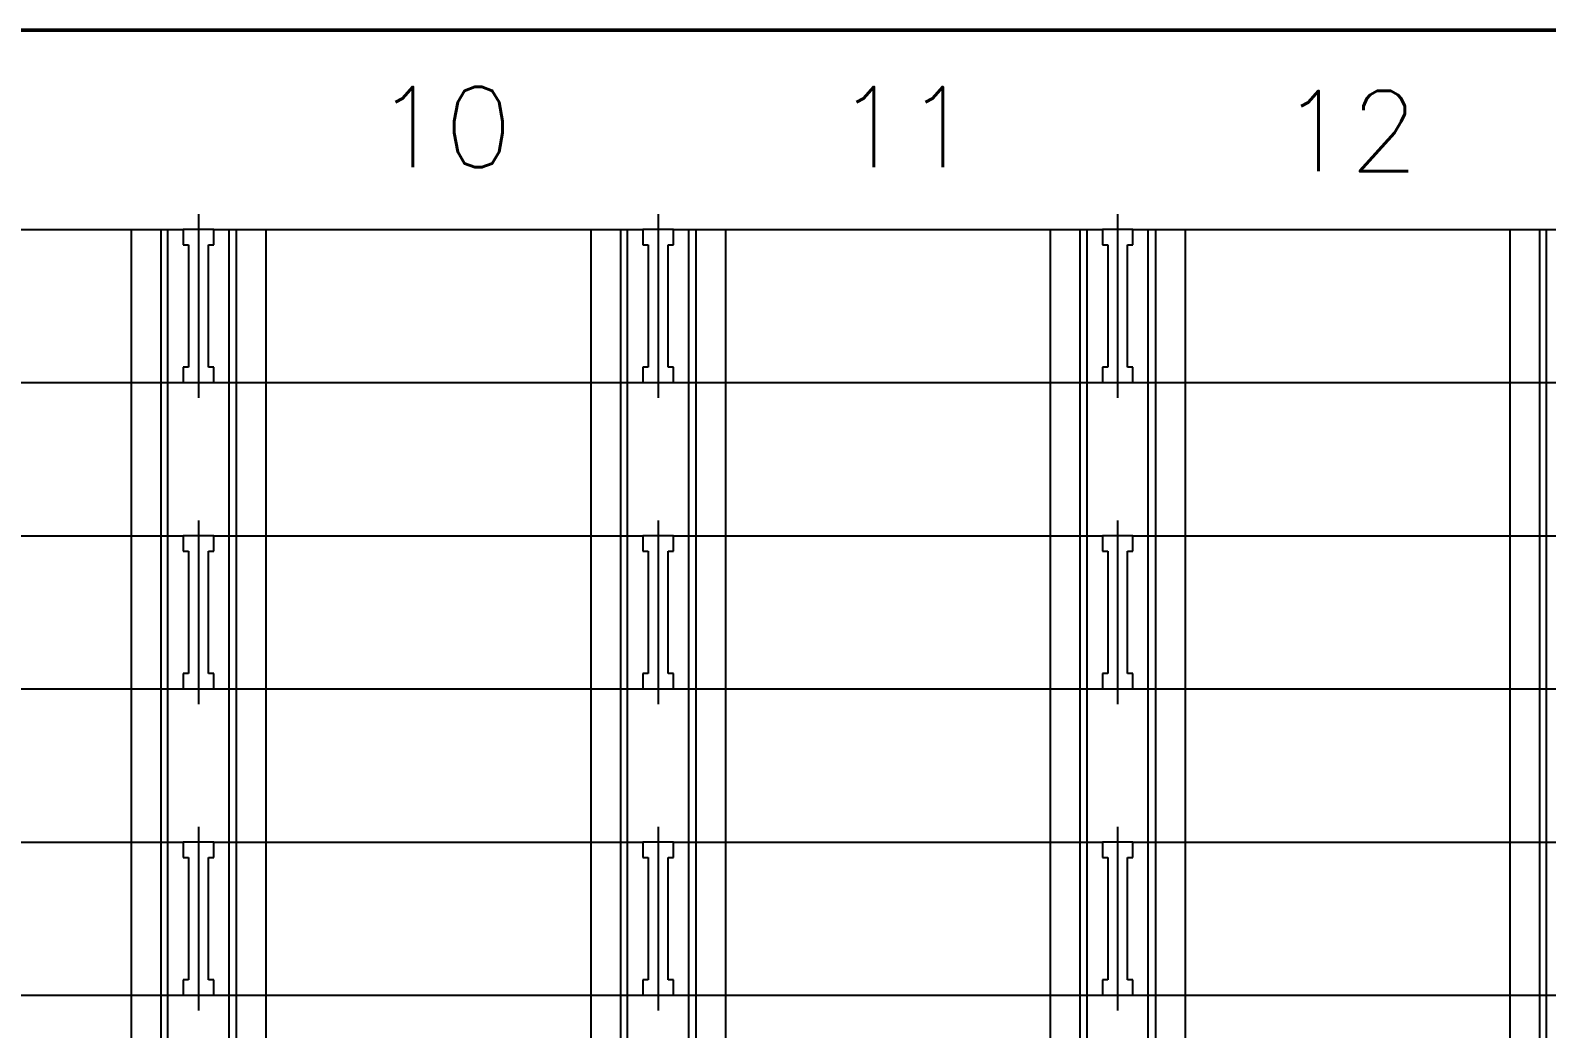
# Model space of a CAD drawing. Header units: millimetres. Extents: x -83 to 24392, y -301 to 14594.
# Drawn here: x 14393 to 19342, y 2340 to 5599 of the extents above; entities that cross this region are included whole.
import ezdxf

# ---------------------------------------------------------------- set-up
doc = ezdxf.new("R2010")
doc.units = ezdxf.units.MM
doc.header["$LTSCALE"] = 0.5
doc.linetypes.add('MITTE', pattern=[2, 1.25, -0.25, 0.25, -0.25])
for name, color, linetype in [('ACHSEN', 2, 'MITTE'), ('DUENN', 3, 'Continuous'), ('P-2AA96A6E', 7, 'Continuous'), ('UMRISS035', 1, 'Continuous'), ('UMRISS050', 7, 'Continuous'), ('Z-SCHIENE', 2, 'Continuous')]:
    doc.layers.add(name, color=color, linetype=linetype)
doc.styles.get("Standard").update_dxf_attribs({"font": 'romans.shx', "width": 0.75})

# ---------------------------------------------------------------- blocks, each defined once
blk = doc.blocks.new('sklad OK')
at = {"layer": 'ACHSEN', "color": 0}
for p, q in [((310.2519, 245.0429), (310.2519, 244.4429)), ((310.2519, 245.0429), (310.2519, 244.4429)), ((310.2519, 245.0429), (310.2519, 244.4429)), ((310.2519, 245.0429), (310.2519, 244.4429)), ((311.7519, 245.0429), (311.7519, 244.4429)), ((311.7519, 245.0429), (311.7519, 244.4429)), ((311.7519, 245.0429), (311.7519, 244.4429)), ((311.7519, 245.0429), (311.7519, 244.4429)), ((313.2519, 245.0429), (313.2519, 244.4429)), ((313.2519, 245.0429), (313.2519, 244.4429)), ((313.2519, 245.0429), (313.2519, 244.4429)), ((313.2519, 245.0429), (313.2519, 244.4429)), ((310.2519, 244.0429), (310.2519, 243.4429)), ((310.2519, 244.0429), (310.2519, 243.4429)), ((310.2519, 244.0429), (310.2519, 243.4429)), ((310.2519, 244.0429), (310.2519, 243.4429)), ((311.7519, 244.0429), (311.7519, 243.4429)), ((311.7519, 244.0429), (311.7519, 243.4429)), ((311.7519, 244.0429), (311.7519, 243.4429)), ((311.7519, 244.0429), (311.7519, 243.4429)), ((313.2519, 244.0429), (313.2519, 243.4429)), ((313.2519, 244.0429), (313.2519, 243.4429)), ((313.2519, 244.0429), (313.2519, 243.4429)), ((313.2519, 244.0429), (313.2519, 243.4429)), ((310.2519, 243.0429), (310.2519, 242.4429)), ((310.2519, 243.0429), (310.2519, 242.4429)), ((310.2519, 243.0429), (310.2519, 242.4429)), ((310.2519, 243.0429), (310.2519, 242.4429)), ((311.7519, 243.0429), (311.7519, 242.4429)), ((311.7519, 243.0429), (311.7519, 242.4429)), ((311.7519, 243.0429), (311.7519, 242.4429)), ((311.7519, 243.0429), (311.7519, 242.4429)), ((313.2519, 243.0429), (313.2519, 242.4429)), ((313.2519, 243.0429), (313.2519, 242.4429)), ((313.2519, 243.0429), (313.2519, 242.4429)), ((313.2519, 243.0429), (313.2519, 242.4429))]:
    blk.add_line(p, q, dxfattribs=at)
at = {"layer": 'DUENN', "color": 0, "lineweight": 50}
blk.add_line((295.5269, 245.6429), (319.4019, 245.6429), dxfattribs=at)
at = {"layer": 'UMRISS050', "color": 0}
for p, q in [((308.8019, 244.9929), (310.2019, 244.9929)), ((310.2019, 244.9929), (310.2019, 244.9429)), ((310.2019, 244.9929), (310.2019, 244.9429)), ((310.3019, 244.9929), (310.2019, 244.9929)), ((310.3019, 244.9929), (310.2019, 244.9929)), ((310.2019, 244.9929), (310.2019, 244.9429)), ((310.2019, 244.9929), (310.2019, 244.9429)), ((310.3019, 244.9929), (310.2019, 244.9929)), ((310.3019, 244.9929), (310.2019, 244.9929)), ((310.3019, 244.9929), (311.7019, 244.9929)), ((310.3019, 244.9429), (310.3019, 244.9929)), ((310.3019, 244.9429), (310.3019, 244.9929)), ((310.3019, 244.9929), (310.3019, 244.9929)), ((310.3019, 244.9929), (310.3019, 244.9929)), ((310.3019, 244.9429), (310.3019, 244.9929)), ((310.3019, 244.9429), (310.3019, 244.9929)), ((310.3019, 244.9929), (310.3019, 244.9929)), ((310.3019, 244.9929), (310.3019, 244.9929)), ((311.7019, 244.9929), (311.7019, 244.9429)), ((311.7019, 244.9929), (311.7019, 244.9429)), ((311.8019, 244.9929), (311.7019, 244.9929)), ((311.8019, 244.9929), (311.7019, 244.9929)), ((311.8019, 244.9929), (311.7019, 244.9929)), ((311.8019, 244.9929), (311.7019, 244.9929)), ((311.7019, 244.9929), (311.7019, 244.9429)), ((311.7019, 244.9929), (311.7019, 244.9429)), ((311.8019, 244.9929), (313.2019, 244.9929)), ((311.8019, 244.9429), (311.8019, 244.9929)), ((311.8019, 244.9429), (311.8019, 244.9929)), ((311.8019, 244.9929), (311.8019, 244.9929)), ((311.8019, 244.9929), (311.8019, 244.9929)), ((311.8019, 244.9929), (311.8019, 244.9929)), ((311.8019, 244.9929), (311.8019, 244.9929)), ((311.8019, 244.9429), (311.8019, 244.9929)), ((311.8019, 244.9429), (311.8019, 244.9929)), ((313.3019, 244.9929), (313.2019, 244.9929)), ((313.3019, 244.9929), (313.2019, 244.9929)), ((313.2019, 244.9929), (313.2019, 244.9429)), ((313.2019, 244.9929), (313.2019, 244.9429)), ((313.3019, 244.9929), (313.2019, 244.9929)), ((313.3019, 244.9929), (313.2019, 244.9929)), ((313.2019, 244.9929), (313.2019, 244.9429)), ((313.2019, 244.9929), (313.2019, 244.9429)), ((313.3019, 244.9929), (314.7019, 244.9929)), ((313.3019, 244.9929), (313.3019, 244.9929)), ((313.3019, 244.9929), (313.3019, 244.9929)), ((313.3019, 244.9429), (313.3019, 244.9929)), ((313.3019, 244.9429), (313.3019, 244.9929)), ((313.3019, 244.9929), (313.3019, 244.9929)), ((313.3019, 244.9929), (313.3019, 244.9929)), ((313.3019, 244.9429), (313.3019, 244.9929)), ((313.3019, 244.9429), (313.3019, 244.9929)), ((310.2019, 244.9429), (310.2194, 244.9429)), ((310.2019, 244.9429), (310.2194, 244.9429)), ((310.2019, 244.9429), (310.2194, 244.9429)), ((310.2019, 244.9429), (310.2194, 244.9429)), ((310.2194, 244.9429), (310.2194, 244.5429)), ((310.2194, 244.9429), (310.2194, 244.5429)), ((310.2194, 244.9429), (310.2194, 244.5429)), ((310.2194, 244.9429), (310.2194, 244.5429)), ((310.2844, 244.5429), (310.2844, 244.9429)), ((310.2844, 244.5429), (310.2844, 244.9429)), ((310.2844, 244.5429), (310.2844, 244.9429)), ((310.2844, 244.5429), (310.2844, 244.9429)), ((310.2844, 244.9429), (310.3019, 244.9429)), ((310.2844, 244.9429), (310.3019, 244.9429)), ((310.2844, 244.9429), (310.3019, 244.9429)), ((310.2844, 244.9429), (310.3019, 244.9429)), ((311.7019, 244.9429), (311.7194, 244.9429)), ((311.7019, 244.9429), (311.7194, 244.9429)), ((311.7019, 244.9429), (311.7194, 244.9429)), ((311.7019, 244.9429), (311.7194, 244.9429)), ((311.7194, 244.9429), (311.7194, 244.5429)), ((311.7194, 244.9429), (311.7194, 244.5429)), ((311.7194, 244.9429), (311.7194, 244.5429)), ((311.7194, 244.9429), (311.7194, 244.5429)), ((311.7844, 244.5429), (311.7844, 244.9429)), ((311.7844, 244.5429), (311.7844, 244.9429)), ((311.7844, 244.5429), (311.7844, 244.9429)), ((311.7844, 244.5429), (311.7844, 244.9429)), ((311.7844, 244.9429), (311.8019, 244.9429)), ((311.7844, 244.9429), (311.8019, 244.9429)), ((311.7844, 244.9429), (311.8019, 244.9429)), ((311.7844, 244.9429), (311.8019, 244.9429)), ((313.2019, 244.9429), (313.2194, 244.9429)), ((313.2019, 244.9429), (313.2194, 244.9429)), ((313.2019, 244.9429), (313.2194, 244.9429)), ((313.2019, 244.9429), (313.2194, 244.9429)), ((313.2194, 244.9429), (313.2194, 244.5429)), ((313.2194, 244.9429), (313.2194, 244.5429)), ((313.2194, 244.9429), (313.2194, 244.5429)), ((313.2194, 244.9429), (313.2194, 244.5429)), ((313.2844, 244.5429), (313.2844, 244.9429)), ((313.2844, 244.5429), (313.2844, 244.9429)), ((313.2844, 244.5429), (313.2844, 244.9429)), ((313.2844, 244.5429), (313.2844, 244.9429)), ((313.2844, 244.9429), (313.3019, 244.9429)), ((313.2844, 244.9429), (313.3019, 244.9429)), ((313.2844, 244.9429), (313.3019, 244.9429)), ((313.2844, 244.9429), (313.3019, 244.9429)), ((310.2019, 244.5429), (310.2019, 244.4929)), ((310.2019, 244.5429), (310.2019, 244.4929)), ((310.2194, 244.5429), (310.2019, 244.5429)), ((310.2194, 244.5429), (310.2019, 244.5429)), ((310.2019, 244.5429), (310.2019, 244.4929)), ((310.2019, 244.5429), (310.2019, 244.4929)), ((310.2194, 244.5429), (310.2019, 244.5429)), ((310.2194, 244.5429), (310.2019, 244.5429)), ((310.3019, 244.5429), (310.2844, 244.5429)), ((310.3019, 244.5429), (310.2844, 244.5429)), ((310.3019, 244.5429), (310.2844, 244.5429)), ((310.3019, 244.5429), (310.2844, 244.5429)), ((310.3019, 244.4929), (310.3019, 244.5429)), ((310.3019, 244.4929), (310.3019, 244.5429)), ((310.3019, 244.4929), (310.3019, 244.5429)), ((310.3019, 244.4929), (310.3019, 244.5429)), ((311.7019, 244.5429), (311.7019, 244.4929)), ((311.7019, 244.5429), (311.7019, 244.4929)), ((311.7194, 244.5429), (311.7019, 244.5429)), ((311.7194, 244.5429), (311.7019, 244.5429)), ((311.7194, 244.5429), (311.7019, 244.5429)), ((311.7194, 244.5429), (311.7019, 244.5429)), ((311.7019, 244.5429), (311.7019, 244.4929)), ((311.7019, 244.5429), (311.7019, 244.4929)), ((311.8019, 244.5429), (311.7844, 244.5429)), ((311.8019, 244.5429), (311.7844, 244.5429)), ((311.8019, 244.5429), (311.7844, 244.5429)), ((311.8019, 244.5429), (311.7844, 244.5429)), ((311.8019, 244.4929), (311.8019, 244.5429)), ((311.8019, 244.4929), (311.8019, 244.5429)), ((311.8019, 244.4929), (311.8019, 244.5429)), ((311.8019, 244.4929), (311.8019, 244.5429)), ((313.2194, 244.5429), (313.2019, 244.5429)), ((313.2194, 244.5429), (313.2019, 244.5429)), ((313.2019, 244.5429), (313.2019, 244.4929)), ((313.2019, 244.5429), (313.2019, 244.4929)), ((313.2194, 244.5429), (313.2019, 244.5429)), ((313.2194, 244.5429), (313.2019, 244.5429)), ((313.2019, 244.5429), (313.2019, 244.4929)), ((313.2019, 244.5429), (313.2019, 244.4929)), ((313.3019, 244.5429), (313.2844, 244.5429)), ((313.3019, 244.5429), (313.2844, 244.5429)), ((313.3019, 244.5429), (313.2844, 244.5429)), ((313.3019, 244.5429), (313.2844, 244.5429)), ((313.3019, 244.4929), (313.3019, 244.5429)), ((313.3019, 244.4929), (313.3019, 244.5429)), ((313.3019, 244.4929), (313.3019, 244.5429)), ((313.3019, 244.4929), (313.3019, 244.5429)), ((308.8019, 244.4929), (310.2019, 244.4929)), ((310.2019, 244.4929), (310.3019, 244.4929)), ((310.2019, 244.4929), (310.3019, 244.4929)), ((310.2019, 244.4929), (310.3019, 244.4929)), ((310.2019, 244.4929), (310.3019, 244.4929)), ((310.3019, 244.4929), (311.7019, 244.4929)), ((311.7019, 244.4929), (311.8019, 244.4929)), ((311.7019, 244.4929), (311.8019, 244.4929)), ((311.7019, 244.4929), (311.8019, 244.4929)), ((311.7019, 244.4929), (311.8019, 244.4929)), ((311.8019, 244.4929), (313.2019, 244.4929)), ((313.2019, 244.4929), (313.3019, 244.4929)), ((313.2019, 244.4929), (313.3019, 244.4929)), ((313.2019, 244.4929), (313.3019, 244.4929)), ((313.2019, 244.4929), (313.3019, 244.4929)), ((313.3019, 244.4929), (314.7019, 244.4929)), ((308.8019, 243.9929), (310.2019, 243.9929)), ((310.3019, 243.9929), (310.2019, 243.9929)), ((310.3019, 243.9929), (310.2019, 243.9929)), ((310.2019, 243.9929), (310.2019, 243.9429)), ((310.2019, 243.9929), (310.2019, 243.9429)), ((310.3019, 243.9929), (310.2019, 243.9929)), ((310.3019, 243.9929), (310.2019, 243.9929)), ((310.2019, 243.9929), (310.2019, 243.9429)), ((310.2019, 243.9929), (310.2019, 243.9429)), ((310.3019, 243.9929), (311.7019, 243.9929)), ((310.3019, 243.9929), (310.3019, 243.9929)), ((310.3019, 243.9929), (310.3019, 243.9929)), ((310.3019, 243.9429), (310.3019, 243.9929)), ((310.3019, 243.9429), (310.3019, 243.9929)), ((310.3019, 243.9929), (310.3019, 243.9929)), ((310.3019, 243.9929), (310.3019, 243.9929)), ((310.3019, 243.9429), (310.3019, 243.9929)), ((310.3019, 243.9429), (310.3019, 243.9929)), ((311.8019, 243.9929), (311.7019, 243.9929)), ((311.8019, 243.9929), (311.7019, 243.9929)), ((311.7019, 243.9929), (311.7019, 243.9429)), ((311.7019, 243.9929), (311.7019, 243.9429)), ((311.7019, 243.9929), (311.7019, 243.9429)), ((311.7019, 243.9929), (311.7019, 243.9429)), ((311.8019, 243.9929), (311.7019, 243.9929)), ((311.8019, 243.9929), (311.7019, 243.9929)), ((311.8019, 243.9929), (313.2019, 243.9929)), ((311.8019, 243.9929), (311.8019, 243.9929)), ((311.8019, 243.9929), (311.8019, 243.9929)), ((311.8019, 243.9429), (311.8019, 243.9929)), ((311.8019, 243.9429), (311.8019, 243.9929)), ((311.8019, 243.9429), (311.8019, 243.9929)), ((311.8019, 243.9429), (311.8019, 243.9929)), ((311.8019, 243.9929), (311.8019, 243.9929)), ((311.8019, 243.9929), (311.8019, 243.9929)), ((313.2019, 243.9929), (313.2019, 243.9429)), ((313.2019, 243.9929), (313.2019, 243.9429)), ((313.3019, 243.9929), (313.2019, 243.9929)), ((313.3019, 243.9929), (313.2019, 243.9929)), ((313.2019, 243.9929), (313.2019, 243.9429)), ((313.2019, 243.9929), (313.2019, 243.9429)), ((313.3019, 243.9929), (313.2019, 243.9929)), ((313.3019, 243.9929), (313.2019, 243.9929)), ((313.3019, 243.9929), (314.7019, 243.9929)), ((313.3019, 243.9429), (313.3019, 243.9929)), ((313.3019, 243.9429), (313.3019, 243.9929)), ((313.3019, 243.9929), (313.3019, 243.9929)), ((313.3019, 243.9929), (313.3019, 243.9929)), ((313.3019, 243.9429), (313.3019, 243.9929)), ((313.3019, 243.9429), (313.3019, 243.9929)), ((313.3019, 243.9929), (313.3019, 243.9929)), ((313.3019, 243.9929), (313.3019, 243.9929)), ((310.2019, 243.9429), (310.2194, 243.9429)), ((310.2019, 243.9429), (310.2194, 243.9429)), ((310.2019, 243.9429), (310.2194, 243.9429)), ((310.2019, 243.9429), (310.2194, 243.9429)), ((310.2194, 243.9429), (310.2194, 243.5429)), ((310.2194, 243.9429), (310.2194, 243.5429)), ((310.2194, 243.9429), (310.2194, 243.5429)), ((310.2194, 243.9429), (310.2194, 243.5429)), ((310.2844, 243.5429), (310.2844, 243.9429)), ((310.2844, 243.5429), (310.2844, 243.9429)), ((310.2844, 243.9429), (310.3019, 243.9429)), ((310.2844, 243.9429), (310.3019, 243.9429)), ((310.2844, 243.5429), (310.2844, 243.9429)), ((310.2844, 243.5429), (310.2844, 243.9429)), ((310.2844, 243.9429), (310.3019, 243.9429)), ((310.2844, 243.9429), (310.3019, 243.9429)), ((311.7019, 243.9429), (311.7194, 243.9429)), ((311.7019, 243.9429), (311.7194, 243.9429)), ((311.7019, 243.9429), (311.7194, 243.9429)), ((311.7019, 243.9429), (311.7194, 243.9429)), ((311.7194, 243.9429), (311.7194, 243.5429)), ((311.7194, 243.9429), (311.7194, 243.5429)), ((311.7194, 243.9429), (311.7194, 243.5429)), ((311.7194, 243.9429), (311.7194, 243.5429)), ((311.7844, 243.5429), (311.7844, 243.9429)), ((311.7844, 243.5429), (311.7844, 243.9429)), ((311.7844, 243.9429), (311.8019, 243.9429)), ((311.7844, 243.9429), (311.8019, 243.9429)), ((311.7844, 243.9429), (311.8019, 243.9429)), ((311.7844, 243.9429), (311.8019, 243.9429)), ((311.7844, 243.5429), (311.7844, 243.9429)), ((311.7844, 243.5429), (311.7844, 243.9429)), ((313.2019, 243.9429), (313.2194, 243.9429)), ((313.2019, 243.9429), (313.2194, 243.9429)), ((313.2019, 243.9429), (313.2194, 243.9429)), ((313.2019, 243.9429), (313.2194, 243.9429)), ((313.2194, 243.9429), (313.2194, 243.5429)), ((313.2194, 243.9429), (313.2194, 243.5429)), ((313.2194, 243.9429), (313.2194, 243.5429)), ((313.2194, 243.9429), (313.2194, 243.5429)), ((313.2844, 243.9429), (313.3019, 243.9429)), ((313.2844, 243.9429), (313.3019, 243.9429)), ((313.2844, 243.5429), (313.2844, 243.9429)), ((313.2844, 243.5429), (313.2844, 243.9429)), ((313.2844, 243.9429), (313.3019, 243.9429)), ((313.2844, 243.9429), (313.3019, 243.9429)), ((313.2844, 243.5429), (313.2844, 243.9429)), ((313.2844, 243.5429), (313.2844, 243.9429)), ((310.2019, 243.5429), (310.2019, 243.4929)), ((310.2019, 243.5429), (310.2019, 243.4929)), ((310.2019, 243.5429), (310.2019, 243.4929)), ((310.2019, 243.5429), (310.2019, 243.4929)), ((310.2194, 243.5429), (310.2019, 243.5429)), ((310.2194, 243.5429), (310.2019, 243.5429)), ((310.2194, 243.5429), (310.2019, 243.5429)), ((310.2194, 243.5429), (310.2019, 243.5429)), ((310.3019, 243.5429), (310.2844, 243.5429)), ((310.3019, 243.5429), (310.2844, 243.5429)), ((310.3019, 243.5429), (310.2844, 243.5429)), ((310.3019, 243.5429), (310.2844, 243.5429)), ((310.3019, 243.4929), (310.3019, 243.5429)), ((310.3019, 243.4929), (310.3019, 243.5429)), ((310.3019, 243.4929), (310.3019, 243.5429)), ((310.3019, 243.4929), (310.3019, 243.5429)), ((311.7019, 243.5429), (311.7019, 243.4929)), ((311.7019, 243.5429), (311.7019, 243.4929)), ((311.7019, 243.5429), (311.7019, 243.4929)), ((311.7019, 243.5429), (311.7019, 243.4929)), ((311.7194, 243.5429), (311.7019, 243.5429)), ((311.7194, 243.5429), (311.7019, 243.5429)), ((311.7194, 243.5429), (311.7019, 243.5429)), ((311.7194, 243.5429), (311.7019, 243.5429)), ((311.8019, 243.5429), (311.7844, 243.5429)), ((311.8019, 243.5429), (311.7844, 243.5429)), ((311.8019, 243.5429), (311.7844, 243.5429)), ((311.8019, 243.5429), (311.7844, 243.5429)), ((311.8019, 243.4929), (311.8019, 243.5429)), ((311.8019, 243.4929), (311.8019, 243.5429)), ((311.8019, 243.4929), (311.8019, 243.5429)), ((311.8019, 243.4929), (311.8019, 243.5429)), ((313.2019, 243.5429), (313.2019, 243.4929)), ((313.2019, 243.5429), (313.2019, 243.4929)), ((313.2019, 243.5429), (313.2019, 243.4929)), ((313.2019, 243.5429), (313.2019, 243.4929)), ((313.2194, 243.5429), (313.2019, 243.5429)), ((313.2194, 243.5429), (313.2019, 243.5429)), ((313.2194, 243.5429), (313.2019, 243.5429)), ((313.2194, 243.5429), (313.2019, 243.5429)), ((313.3019, 243.5429), (313.2844, 243.5429)), ((313.3019, 243.5429), (313.2844, 243.5429)), ((313.3019, 243.5429), (313.2844, 243.5429)), ((313.3019, 243.5429), (313.2844, 243.5429)), ((313.3019, 243.4929), (313.3019, 243.5429)), ((313.3019, 243.4929), (313.3019, 243.5429)), ((313.3019, 243.4929), (313.3019, 243.5429)), ((313.3019, 243.4929), (313.3019, 243.5429)), ((308.8019, 243.4929), (310.2019, 243.4929)), ((310.2019, 243.4929), (310.3019, 243.4929)), ((310.2019, 243.4929), (310.3019, 243.4929)), ((310.2019, 243.4929), (310.3019, 243.4929)), ((310.2019, 243.4929), (310.3019, 243.4929)), ((310.3019, 243.4929), (311.7019, 243.4929)), ((311.7019, 243.4929), (311.8019, 243.4929)), ((311.7019, 243.4929), (311.8019, 243.4929)), ((311.7019, 243.4929), (311.8019, 243.4929)), ((311.7019, 243.4929), (311.8019, 243.4929)), ((311.8019, 243.4929), (313.2019, 243.4929)), ((313.2019, 243.4929), (313.3019, 243.4929)), ((313.2019, 243.4929), (313.3019, 243.4929)), ((313.2019, 243.4929), (313.3019, 243.4929)), ((313.2019, 243.4929), (313.3019, 243.4929)), ((313.3019, 243.4929), (314.7019, 243.4929)), ((308.8019, 242.9929), (310.2019, 242.9929)), ((310.2019, 242.9929), (310.2019, 242.9429)), ((310.2019, 242.9929), (310.2019, 242.9429)), ((310.3019, 242.9929), (310.2019, 242.9929)), ((310.3019, 242.9929), (310.2019, 242.9929)), ((310.2019, 242.9929), (310.2019, 242.9429)), ((310.2019, 242.9929), (310.2019, 242.9429)), ((310.3019, 242.9929), (310.2019, 242.9929)), ((310.3019, 242.9929), (310.2019, 242.9929)), ((310.3019, 242.9929), (311.7019, 242.9929)), ((310.3019, 242.9429), (310.3019, 242.9929)), ((310.3019, 242.9429), (310.3019, 242.9929)), ((310.3019, 242.9929), (310.3019, 242.9929)), ((310.3019, 242.9929), (310.3019, 242.9929)), ((310.3019, 242.9429), (310.3019, 242.9929)), ((310.3019, 242.9429), (310.3019, 242.9929)), ((310.3019, 242.9929), (310.3019, 242.9929)), ((310.3019, 242.9929), (310.3019, 242.9929)), ((311.7019, 242.9929), (311.7019, 242.9429)), ((311.7019, 242.9929), (311.7019, 242.9429)), ((311.8019, 242.9929), (311.7019, 242.9929)), ((311.8019, 242.9929), (311.7019, 242.9929)), ((311.8019, 242.9929), (311.7019, 242.9929)), ((311.8019, 242.9929), (311.7019, 242.9929)), ((311.7019, 242.9929), (311.7019, 242.9429)), ((311.7019, 242.9929), (311.7019, 242.9429)), ((311.8019, 242.9929), (313.2019, 242.9929)), ((311.8019, 242.9429), (311.8019, 242.9929)), ((311.8019, 242.9429), (311.8019, 242.9929)), ((311.8019, 242.9929), (311.8019, 242.9929)), ((311.8019, 242.9929), (311.8019, 242.9929)), ((311.8019, 242.9929), (311.8019, 242.9929)), ((311.8019, 242.9929), (311.8019, 242.9929)), ((311.8019, 242.9429), (311.8019, 242.9929)), ((311.8019, 242.9429), (311.8019, 242.9929)), ((313.3019, 242.9929), (313.2019, 242.9929)), ((313.3019, 242.9929), (313.2019, 242.9929)), ((313.2019, 242.9929), (313.2019, 242.9429)), ((313.2019, 242.9929), (313.2019, 242.9429)), ((313.3019, 242.9929), (313.2019, 242.9929)), ((313.3019, 242.9929), (313.2019, 242.9929)), ((313.2019, 242.9929), (313.2019, 242.9429)), ((313.2019, 242.9929), (313.2019, 242.9429)), ((313.3019, 242.9929), (314.7019, 242.9929)), ((313.3019, 242.9929), (313.3019, 242.9929)), ((313.3019, 242.9929), (313.3019, 242.9929)), ((313.3019, 242.9429), (313.3019, 242.9929)), ((313.3019, 242.9429), (313.3019, 242.9929)), ((313.3019, 242.9929), (313.3019, 242.9929)), ((313.3019, 242.9929), (313.3019, 242.9929)), ((313.3019, 242.9429), (313.3019, 242.9929)), ((313.3019, 242.9429), (313.3019, 242.9929)), ((310.2019, 242.9429), (310.2194, 242.9429)), ((310.2019, 242.9429), (310.2194, 242.9429)), ((310.2019, 242.9429), (310.2194, 242.9429)), ((310.2019, 242.9429), (310.2194, 242.9429)), ((310.2194, 242.9429), (310.2194, 242.5429)), ((310.2194, 242.9429), (310.2194, 242.5429)), ((310.2194, 242.9429), (310.2194, 242.5429)), ((310.2194, 242.9429), (310.2194, 242.5429)), ((310.2844, 242.9429), (310.3019, 242.9429)), ((310.2844, 242.9429), (310.3019, 242.9429)), ((310.2844, 242.5429), (310.2844, 242.9429)), ((310.2844, 242.5429), (310.2844, 242.9429)), ((310.2844, 242.9429), (310.3019, 242.9429)), ((310.2844, 242.9429), (310.3019, 242.9429)), ((310.2844, 242.5429), (310.2844, 242.9429)), ((310.2844, 242.5429), (310.2844, 242.9429)), ((311.7019, 242.9429), (311.7194, 242.9429)), ((311.7019, 242.9429), (311.7194, 242.9429)), ((311.7019, 242.9429), (311.7194, 242.9429)), ((311.7019, 242.9429), (311.7194, 242.9429)), ((311.7194, 242.9429), (311.7194, 242.5429)), ((311.7194, 242.9429), (311.7194, 242.5429)), ((311.7194, 242.9429), (311.7194, 242.5429)), ((311.7194, 242.9429), (311.7194, 242.5429)), ((311.7844, 242.9429), (311.8019, 242.9429)), ((311.7844, 242.9429), (311.8019, 242.9429)), ((311.7844, 242.5429), (311.7844, 242.9429)), ((311.7844, 242.5429), (311.7844, 242.9429)), ((311.7844, 242.5429), (311.7844, 242.9429)), ((311.7844, 242.5429), (311.7844, 242.9429)), ((311.7844, 242.9429), (311.8019, 242.9429)), ((311.7844, 242.9429), (311.8019, 242.9429)), ((313.2019, 242.9429), (313.2194, 242.9429)), ((313.2019, 242.9429), (313.2194, 242.9429)), ((313.2019, 242.9429), (313.2194, 242.9429)), ((313.2019, 242.9429), (313.2194, 242.9429)), ((313.2194, 242.9429), (313.2194, 242.5429)), ((313.2194, 242.9429), (313.2194, 242.5429)), ((313.2194, 242.9429), (313.2194, 242.5429)), ((313.2194, 242.9429), (313.2194, 242.5429)), ((313.2844, 242.5429), (313.2844, 242.9429)), ((313.2844, 242.5429), (313.2844, 242.9429)), ((313.2844, 242.9429), (313.3019, 242.9429)), ((313.2844, 242.9429), (313.3019, 242.9429)), ((313.2844, 242.5429), (313.2844, 242.9429)), ((313.2844, 242.5429), (313.2844, 242.9429)), ((313.2844, 242.9429), (313.3019, 242.9429)), ((313.2844, 242.9429), (313.3019, 242.9429)), ((310.2019, 242.5429), (310.2019, 242.4929)), ((310.2019, 242.5429), (310.2019, 242.4929)), ((310.2194, 242.5429), (310.2019, 242.5429)), ((310.2194, 242.5429), (310.2019, 242.5429)), ((310.2019, 242.5429), (310.2019, 242.4929)), ((310.2019, 242.5429), (310.2019, 242.4929)), ((310.2194, 242.5429), (310.2019, 242.5429)), ((310.2194, 242.5429), (310.2019, 242.5429)), ((310.3019, 242.5429), (310.2844, 242.5429)), ((310.3019, 242.5429), (310.2844, 242.5429)), ((310.3019, 242.5429), (310.2844, 242.5429)), ((310.3019, 242.5429), (310.2844, 242.5429)), ((310.3019, 242.4929), (310.3019, 242.5429)), ((310.3019, 242.4929), (310.3019, 242.5429)), ((310.3019, 242.4929), (310.3019, 242.5429)), ((310.3019, 242.4929), (310.3019, 242.5429)), ((311.7019, 242.5429), (311.7019, 242.4929)), ((311.7019, 242.5429), (311.7019, 242.4929)), ((311.7194, 242.5429), (311.7019, 242.5429)), ((311.7194, 242.5429), (311.7019, 242.5429)), ((311.7194, 242.5429), (311.7019, 242.5429)), ((311.7194, 242.5429), (311.7019, 242.5429)), ((311.7019, 242.5429), (311.7019, 242.4929)), ((311.7019, 242.5429), (311.7019, 242.4929)), ((311.8019, 242.5429), (311.7844, 242.5429)), ((311.8019, 242.5429), (311.7844, 242.5429)), ((311.8019, 242.5429), (311.7844, 242.5429)), ((311.8019, 242.5429), (311.7844, 242.5429)), ((311.8019, 242.4929), (311.8019, 242.5429)), ((311.8019, 242.4929), (311.8019, 242.5429)), ((311.8019, 242.4929), (311.8019, 242.5429)), ((311.8019, 242.4929), (311.8019, 242.5429)), ((313.2194, 242.5429), (313.2019, 242.5429)), ((313.2194, 242.5429), (313.2019, 242.5429)), ((313.2019, 242.5429), (313.2019, 242.4929)), ((313.2019, 242.5429), (313.2019, 242.4929)), ((313.2194, 242.5429), (313.2019, 242.5429)), ((313.2194, 242.5429), (313.2019, 242.5429)), ((313.2019, 242.5429), (313.2019, 242.4929)), ((313.2019, 242.5429), (313.2019, 242.4929)), ((313.3019, 242.5429), (313.2844, 242.5429)), ((313.3019, 242.5429), (313.2844, 242.5429)), ((313.3019, 242.5429), (313.2844, 242.5429)), ((313.3019, 242.5429), (313.2844, 242.5429)), ((313.3019, 242.4929), (313.3019, 242.5429)), ((313.3019, 242.4929), (313.3019, 242.5429)), ((313.3019, 242.4929), (313.3019, 242.5429)), ((313.3019, 242.4929), (313.3019, 242.5429)), ((308.8019, 242.4929), (310.2019, 242.4929)), ((310.2019, 242.4929), (310.3019, 242.4929)), ((310.2019, 242.4929), (310.3019, 242.4929)), ((310.2019, 242.4929), (310.3019, 242.4929)), ((310.2019, 242.4929), (310.3019, 242.4929)), ((310.3019, 242.4929), (311.7019, 242.4929)), ((311.7019, 242.4929), (311.8019, 242.4929)), ((311.7019, 242.4929), (311.8019, 242.4929)), ((311.7019, 242.4929), (311.8019, 242.4929)), ((311.7019, 242.4929), (311.8019, 242.4929)), ((311.8019, 242.4929), (313.2019, 242.4929)), ((313.2019, 242.4929), (313.3019, 242.4929)), ((313.2019, 242.4929), (313.3019, 242.4929)), ((313.2019, 242.4929), (313.3019, 242.4929)), ((313.2019, 242.4929), (313.3019, 242.4929)), ((313.3019, 242.4929), (314.7019, 242.4929))]:
    blk.add_line(p, q, dxfattribs=at)
at = {"layer": 'Z-SCHIENE', "color": 0}
for p, q in [((310.0319, 244.9929), (310.0319, 240.4929)), ((310.1289, 244.9929), (310.1289, 240.4929)), ((310.1519, 240.4929), (310.1519, 244.9929)), ((310.3519, 240.4929), (310.3519, 244.9929)), ((310.3749, 244.9929), (310.3749, 240.4929)), ((310.4719, 244.9929), (310.4719, 240.4929)), ((311.5319, 244.9929), (311.5319, 240.4929)), ((311.6289, 244.9929), (311.6289, 240.4929)), ((311.6519, 240.4929), (311.6519, 244.9929)), ((311.8519, 240.4929), (311.8519, 244.9929)), ((311.8749, 244.9929), (311.8749, 240.4929)), ((311.9719, 244.9929), (311.9719, 240.4929)), ((313.0319, 244.9929), (313.0319, 240.4929)), ((313.1289, 244.9929), (313.1289, 240.4929)), ((313.1519, 240.4929), (313.1519, 244.9929)), ((313.3519, 240.4929), (313.3519, 244.9929)), ((313.3749, 244.9929), (313.3749, 240.4929)), ((313.4719, 244.9929), (313.4719, 240.4929)), ((314.5319, 244.9929), (314.5319, 240.4929)), ((314.5319, 244.9929), (314.5319, 240.4929)), ((314.6289, 244.9929), (314.6289, 240.4929)), ((314.6289, 244.9929), (314.6289, 240.4929)), ((314.6519, 240.4929), (314.6519, 244.9929)), ((314.6519, 240.4929), (314.6519, 244.9929)), ((310.0319, 243.9929), (310.0319, 241.4929)), ((310.1289, 243.9929), (310.1289, 241.4929)), ((310.1519, 241.4929), (310.1519, 243.9929)), ((310.3519, 241.4929), (310.3519, 243.9929)), ((310.3749, 243.9929), (310.3749, 241.4929)), ((310.4719, 243.9929), (310.4719, 241.4929)), ((311.5319, 243.9929), (311.5319, 241.4929)), ((311.6289, 243.9929), (311.6289, 241.4929)), ((311.6519, 241.4929), (311.6519, 243.9929)), ((311.8519, 241.4929), (311.8519, 243.9929)), ((311.8749, 243.9929), (311.8749, 241.4929)), ((311.9719, 243.9929), (311.9719, 241.4929)), ((313.0319, 243.9929), (313.0319, 241.4929)), ((313.1289, 243.9929), (313.1289, 241.4929)), ((313.1519, 241.4929), (313.1519, 243.9929)), ((313.3519, 241.4929), (313.3519, 243.9929)), ((313.3749, 243.9929), (313.3749, 241.4929)), ((313.4719, 243.9929), (313.4719, 241.4929)), ((314.5319, 243.9929), (314.5319, 241.4929)), ((314.5319, 243.9929), (314.5319, 241.4929)), ((314.6289, 243.9929), (314.6289, 241.4929)), ((314.6289, 243.9929), (314.6289, 241.4929)), ((314.6519, 241.4929), (314.6519, 243.9929)), ((314.6519, 241.4929), (314.6519, 243.9929))]:
    blk.add_line(p, q, dxfattribs=at)
at = {"layer": 'UMRISS035', "color": 0}
for s, p in [('10', (310.8278, 245.1958)), ('11', (312.3324, 245.1958)), ('12', (313.7837, 245.1827))]:
    blk.add_text(s, height=0.26258, dxfattribs=at).set_placement(p)

msp = doc.modelspace()

# ---------------------------------------------------------------- block references
at = {"layer": 'P-2AA96A6E', "color": 202, "linetype": 'Continuous', "lineweight": 20, "xscale": 1000, "yscale": 1000, "zscale": 1000}
msp.add_blockref('sklad OK', (-295309.9, -240043.9), dxfattribs=at)

doc.saveas('drawing.dxf')
